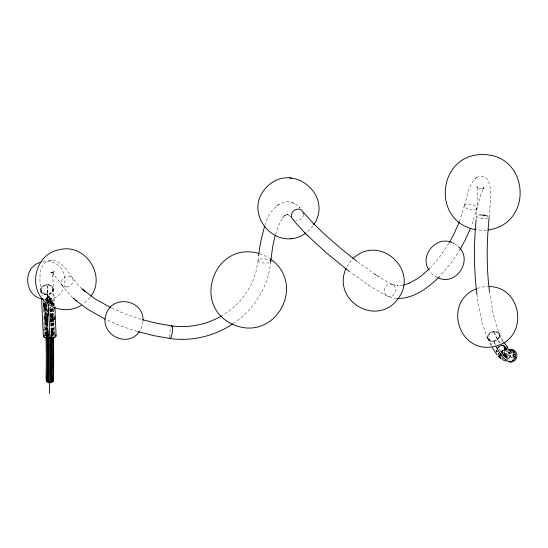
<?xml version="1.0" encoding="UTF-8"?>
<svg xmlns="http://www.w3.org/2000/svg" width="548" height="548" viewBox="0 0 548 548"><rect width="100%" height="100%" fill="white"/><g stroke="black" fill="none" stroke-linecap="round" stroke-linejoin="round"><path stroke-width="0.41" stroke-dasharray="2.74 2.06" d="M499.242 346.651L498.844 346.398M503.824 353.83L504.222 354.316M503.893 345.747L504.29 346.233M496.426 351.152L496.44 350.021M496.837 350.693L496.817 352.069L496.844 350.987L497.262 352.124M498.029 354.042L498.036 353.412M498.084 348.028L498.091 347.528M505.53 349.035L505.023 348.446L505.037 346.569M505.42 348.932L505.434 346.932M506.236 350.069L506.242 349.316L506.886 349.782M506.633 349.987L506.64 349.336M508.339 353.494L508.119 352.576L509.236 352.508L509.339 353.844L509.236 352.508M497.995 347.939L498.002 347.569M505.77 350.33L504.674 350.412L504.64 352.378L504.242 351.871L504.365 346.617L504.694 349.055L505.126 349.576L506.112 349.364M505.126 349.576L505.16 347.603A99.503 25.126 85.8 0 0 505.64 348.158M503.496 354.2L503.619 356.056L503.975 354.433L504.263 355.536M496.44 351.46L496.474 350.145M505.359 350.802L505.462 346.535M498.248 353.467L498.29 354.111M496.029 351.391L496.618 350.439M143.007 321.292L142.076 326.307L139.843 330.889M258.04 260.478L258.423 256.642M476.185 219.2L477.74 198.951L477.431 190.04L476.527 185.957L477.452 187.464L477.048 187.026L479.055 188.457L478.623 188.231L480.856 188.759L480.397 188.745L483.473 188.005L482.918 188.437L484.48 187.204L483.302 188.348L484.076 187.409L481.034 193.759L476.753 208.685M489.172 217.515C489.131 208.158 496.94 168.668 475.972 177.758M502.338 351.268L503.078 351.076L501.968 350.939L501.68 353.474L501.427 352.796M43.682 301.181L43.525 302.578A100.791 9.528 -89.3 0 1 44.463 318.573M45.868 300.03L46.142 297.543L47.272 297.557A106.511 10.069 -89.3 0 1 47.566 301.585L50.156 301.674M45.861 300.996L46.121 298.674L44.991 298.66M46.751 301.311L47.265 296.694L49.532 296.721A106.97 10.111 -89.3 0 1 50.067 304.318M46.813 301.701L47.272 297.557M47.799 302.126L48.395 296.708A106.97 10.111 -89.3 0 1 48.888 303.585M49.532 296.721L48.608 303.147M49.539 297.585L48.895 303.387L50.026 303.4L50.669 297.598L49.539 297.585A106.511 10.069 -89.3 0 1 49.943 303.291M50.649 298.729L50.135 303.38L51.265 303.393L51.779 298.742L50.649 298.729A105.682 9.987 -89.3 0 1 51.094 305.215M51.581 304.524A100.791 9.528 -89.3 0 0 51.45 302.667L51.676 300.578L52.813 300.592A103.819 9.816 -89.3 0 1 53.17 305.798M52.8 305.805A100.791 9.528 -89.3 0 0 52.581 302.681L52.813 300.592M258.046 260.41L256.217 271.007L252.751 281.186C246.504 295.516 235.524 307.654 222.07 315.573M270.746 261.574C268.541 286.337 254.21 309.291 233.784 323.231M43.6 303.626L43.388 306.791L43.682 304.798M44.443 305.969L44.402 307.997L44.443 305.969L43.367 305.688M43.765 304.715L44.915 304.483L44.915 302.784M44.915 304.483L45.039 303.64M52.416 304.64L52.464 302.626L52.416 304.64L53.492 304.921M53.218 305.565L53.471 303.832L53.423 305.866M44.148 318.504L44.367 317.429M45.607 317.189L45.189 317.367L45.21 318.683L45.662 318.498L45.744 316.518M45.107 321.258L45.244 320.594M45.662 318.498L45.799 317.826M52.546 320.094L52.683 319.429L53.868 319.237M53.437 318.799L53.238 316.662L53.3 317.963L52.505 317.881L52.142 316.21M53.163 318.635L53.3 317.97M54.094 319.902L54.238 319.217M464.485 205.356C467.403 195.759 468.574 184.08 476.664 177.223M498.091 347.501L498.838 347.322L497.988 346.877M464.423 205.514L459.621 221.091M476.815 208.521A6.377 2.706 13.1 0 1 466.875 208.521A6.377 2.706 13.1 0 1 468.17 204.014A6.377 2.706 13.1 0 1 476.815 208.521L471.287 226.31M45.32 335.65L45.34 335.554A103.819 9.816 -89.3 0 0 43.895 302.4M46.265 336.328L46.477 335.568A103.819 9.816 -89.3 0 0 45.073 303.065M275.418 234.517L279.775 222.68L283.515 216.823L282.768 217.693L285.008 215.412L284.035 216.131L286.172 214.549L285.193 215.275L287.632 214.337L286.44 214.576L287.83 214.686L286.823 214.254L289.043 215.193L288.036 214.768L290.7 216.809M45.881 333.972L46.279 331.999M45.648 335.636L44.703 335.218M46.169 333.883L46.313 333.41M53.046 334.554L53.423 334.006M507.147 357.529L507.085 356.618C505.9 357.988 505.42 351.432 504.509 356.207M497.009 350.72L496.981 352.104M264.91 225.386C268.075 210.22 286.008 191.779 299.941 208.117M346.843 266.698L351.611 259.992M508.14 352.583L508.01 353.474M448.867 243.319L439.051 257.745L430.803 267.266M460.252 249.128L451.977 261.773L440.058 276.041M312.976 226.016L307.298 231.968M90.078 297.42L83.789 303.708M504.845 356.858L504.694 354.926M507.085 356.618L504.756 356.871M506.051 354.823L506.434 354.83M513.777 356.837L514.421 356.282M514.161 356.844L514.428 356.378M502.098 353.693L502.393 353.371L501.995 353.124M474.979 178.552L475.657 178.018M276.411 206L277.384 205.281M277.726 205.014L278.713 204.288M43.648 303.565L44.84 303.318M45.087 303.578L45.888 303.544M47.265 301.852L47.525 302.914M45.813 316.463L46.984 316.278L47.039 317.587L45.895 317.765M51.224 320.546C49.546 319.957 49.663 322.662 51.279 321.854M52.492 320.148L51.307 320.34L51.368 321.649M47.066 316.073L47.936 316.066M44.422 317.381L45.189 317.367M47.128 317.381L47.943 317.374M512.572 356.001C515.606 356.584 512.353 352.816 512.387 355.419C512.586 356.823 512.976 354.926 512.531 354.652M477.582 288.303L483.343 286.857L487.795 286.536M46.361 331.951L47.518 331.828L47.553 333.246L46.409 333.369M47.649 331.67L48.635 331.65M46.135 332.472L44.991 332.595M47.697 333.088L48.642 333.074M50.69 334.903L51.704 334.869M52.978 334.595L51.807 334.725L51.841 336.136L52.752 336.02M50.69 336.328L51.738 336.287M505.256 353.59L505.64 357.604M72.226 277.631C66.651 269.794 58.41 256.663 47.005 261.259C37.744 267.308 40.038 280.466 40.579 289.878M402.896 285.268L396.985 285.714L397.971 285.809L392.663 284.563M42.648 261.807C70.966 256.95 73.117 301.318 44.491 299.242M503.386 354.508L503.996 354.433L503.53 354.488M500.756 345.432L501.427 345.898L500.55 345.973M501.721 345.356L502.605 345.281M499.372 345.98L499.995 346.446L499.392 346.494M503.146 345.672L503.749 345.617M503.002 345.767L502.119 345.843L501.68 345.288M504.297 346.363L504.852 346.315M505.29 346.795L504.687 346.85L504.194 346.158M498.002 353.666L498.879 354.323M505.229 353.597L504.235 353.159L504.831 353.111A99.503 25.126 85.8 0 1 499.481 350.419M503.071 354.035L503.674 353.987M503.468 354.522L504.071 354.474M505.516 348.761L505.023 348.446M497.31 351.241L496.481 351.254L497.331 351.734M486.419 230.16L480.856 230.297L475.924 229.722M504.694 349.055L505.79 348.973M504.352 349.439L505.626 349.617L504.742 349.686M506.921 349.521L505.92 349.323L506.236 349.501M503.208 349.966L504.215 350.172L503.605 350.213M502.249 351.631L501.153 351.713L501.167 352.097M507.592 351.384L508.277 351.364M506.914 352.302L506.832 352.275M509.003 352.035L509.03 353.193L510.126 353.111L510.12 352.727M501.632 354.035L502.728 353.953L502.68 351.898L501.578 351.98L501.619 353.522M509.03 353.193L510.558 353.378M508.729 353.892L509.291 353.857M506.989 355.179L505.475 355.255L505.866 354.871M513.223 353.515L513.305 354.686L514.428 354.604L514.366 354.083M513.455 356.899L513.401 356.125L514.497 356.042M509.325 352.063L509.715 352.933L510.339 352.885M505.188 355.056L506.284 355.008M513.545 353.398L513.586 354.063L514.449 354.405M505.537 356.926L506.804 357.248L506.879 358.303M50.108 260.218L50.943 260.177M51.252 260.156L52.087 260.122M505.763 354.837L505.9 356.796M513.682 355.926L513.627 354.57M507.934 351.357L508.318 351.364M513.976 354.412L514.36 354.412L514.072 354.152M514.106 356.303L514.49 356.303M513.771 356.707L514.154 356.707M506.414 356.892L506.03 356.892L506.804 357.248M513.188 359.495L512.812 359.632M51.45 302.667L52.581 302.681M45.34 335.554L46.477 335.568M513.305 354.686L513.716 354.693L513.64 353.522M506.914 355.179L506.551 354.789M513.401 356.125L513.819 356.125L513.866 356.906M50.635 331.554L51.457 331.574M52.642 331.917L53.636 332.067M50.669 332.972L51.491 332.985M52.677 331.8L52.677 333.328L53.423 333.479M45.888 334.486L46.676 334.636L46.683 336.164M46.758 334.801L47.587 334.814L47.621 336.232L46.792 336.219M47.923 334.986L48.683 334.999M45.888 335.903L46.71 336.054M48.567 336.41L47.902 336.397M49.943 315.874L50.93 315.901M50.991 316.004L52.074 316.148M52.108 316.374L53.17 316.593M49.998 317.182L50.991 317.21M50.998 315.963L51.046 317.313L52.129 317.456M45.231 320.032L46.183 320.244L46.238 321.553L45.217 321.34M46.285 320.47C47.806 319.909 47.82 322.731 46.279 321.772M47.888 320.731L47.388 320.717M47.484 322.032L47.943 322.039M50.204 301.804L51.3 301.989M52.485 303.708L51.402 303.434L51.327 302.263L52.403 302.544M48.621 302.791L50.231 302.845M50.211 301.736L50.286 302.976L51.375 303.154M52.341 303.469L53.416 303.75M44.525 307.133L43.443 306.859M45.203 306.99L44.388 306.901M47.244 308.962L46.703 308.935M396.841 298.461L393.197 298.023L387.368 296.167M481.699 218.214L482.288 218.296M52.594 331.752L51.731 331.739L51.765 333.15L52.629 333.17M54.677 332.752L53.636 332.595L53.773 332.122L53.807 333.533M503.776 345.617L504.283 346.185L503.078 345.555M141.028 319.326L125.526 314.107L111.573 308.092M137.349 331.492L120.772 325.909L105.853 319.477M44.47 308.072L45.217 308.113L45.114 306.928M259.629 253.669L264.828 255.669L269.157 258.087M291.7 202.527L292.707 202.959M293.112 203.123L294.112 203.548M392.745 284.604A6.377 5.548 -65.3 0 0 384.312 291.173A6.377 5.548 -65.3 0 0 392.985 295.317A6.377 5.548 -65.3 0 0 392.745 284.604L383.579 279.679L374.859 274.158L378.6 276.61L377.921 276.158M387.285 296.126L371.681 287.241L350.672 272.5M437.071 277.377L432.447 274.288L429.42 270.774M505.468 348.268L501.845 345.213M505.578 349.158L501.146 345.165M509.339 352.583L510.339 353.159L509.715 352.933M504.208 349.569L504.605 349.816M509.414 354.83L509.078 354.864M502.728 353.953L502.304 353.686L502.338 351.282M454.909 243.997L457.19 245.6M367.845 284.727L368.468 285.138M375.483 274.569L357.371 261.615M82.015 288.871L76.72 283.467L72.261 277.665M72.85 297.701L67.068 291.803L62.205 285.481M299.153 207.267L300.023 208.213M289.913 215.96L291.084 217.227M502.715 345.329L503.146 345.877M496.851 351.713L496.741 350.727M500.187 343.178L496.858 337.835L493.734 331.232L495.81 336.527L499.612 343.117M62.239 285.515L56.184 277.356L52.834 273.877L53.731 274.712L50.738 272.52L52.039 273.11L50.389 272.705L52.663 272.808L51.923 272.836L53.101 272.548L52.416 272.733L54.218 271.267L53.231 272.712L53.827 271.616L52.745 276.665L52.848 275.603L53.3 289.351A6.377 5.021 -6.3 0 1 43.758 294.105A6.377 5.021 -6.3 0 1 43.758 285.392A6.377 5.021 -6.3 0 1 53.3 289.351M505.181 356.871L505.05 355.214M503.009 340.931L499.68 334.013A6.377 4.932 -22.8 0 0 489.296 333.465A6.377 4.932 -22.8 0 0 492.241 341.486A6.377 4.932 -22.8 0 0 499.68 334.013M502.537 341.966L498.838 334.342A5.473 4.233 -22.8 0 0 489.926 333.869A5.473 4.233 -22.8 0 0 492.453 340.753A5.473 4.233 -22.8 0 0 498.838 334.342M491.823 345.158L488.638 338.301M491.022 345.576L487.795 338.63M495.522 344.692L493.734 340.685L495.145 344.617M503.715 354.296L503.735 354.351A5.418 4.932 -39.2 0 0 505.003 353.316M499.536 334.013A6.377 4.932 -22.8 0 0 489.145 333.465A6.377 4.932 -22.8 0 0 492.097 341.486A6.377 4.932 -22.8 0 0 499.536 334.013L495.926 323.923L493.495 314.929L489.576 292.851M487.651 338.63C481.856 324.471 478.918 309.325 476.911 294.221M503.475 355.693L503.557 356.227M505.804 357.502L505.475 355.542M40.758 290.44L41.175 294.454M41.662 290.324L42.223 295.982M53.403 288.789L54.868 306.106M52.505 288.906L53.964 306.147M514.031 353.987L514.236 356.782M507.38 355.529L507.537 357.625M506.229 354.905L506.489 358.406M506.674 356.611L506.79 358.303M506.421 357.241L506.496 358.303M505.989 356.7L506.051 357.604M52.677 303.722L52.759 304.887M51.67 302.51L51.745 303.681M51.354 302.051L51.437 303.229M50.409 301.955L50.491 303.119M44.429 303.551L44.504 304.715M44.107 305.722L44.183 306.887M504.304 356.193L504.27 355.611M43.169 308.764L43.34 311.696M53.094 319.244L53.156 320.553M52.683 319.429L52.738 320.738M52.444 316.573L52.505 317.881M51.724 320.155L51.779 321.464M51.197 316.127L51.252 317.436M50.3 320.546L50.361 321.861M47.094 320.491L47.149 321.799M46.566 316.456L46.621 317.765M46.148 320.402L46.21 321.71M45.84 320.046L45.902 321.354M43.854 322.635L44.052 328.471M503.461 350.378L503.064 350.131M509.421 352.049L509.462 353.46M53.19 334.081L53.225 335.499M52.978 332.054L53.012 333.472M52.224 334.595L52.259 336.013M51.574 333.033L51.539 331.622L51.567 333.068M50.8 334.869L50.834 336.287M48.525 331.684L48.56 333.095M47.792 334.903L47.82 336.349M47.101 331.958L47.135 333.376M46.34 334.499L46.375 335.91M501.386 352.296A5.418 5.158 -58 0 1 505.489 349.124M500.988 352.049A5.418 5.158 -58 0 1 505.564 348.823M505.311 357.015A5.418 5.247 -89.7 0 1 505.571 353.508M507.66 351.028A5.418 5.247 -89.7 0 1 508.119 350.768M504.927 357.015A5.418 5.247 -89.7 0 1 505.188 353.508M505.4 353.803A5.418 4.932 -39.2 0 1 503.619 355.083M496.694 352.302A5.418 4.932 -39.2 0 1 496.598 349.973M498.064 347.165A5.418 4.932 -39.2 0 1 504.174 345.74M506.571 349.569A5.418 4.932 -39.2 0 1 506.544 350.035M496.187 351.35A5.418 4.932 -39.2 0 1 496.132 349.966M502.331 344.891A5.418 4.932 -39.2 0 1 504.235 345.48M498.591 353.693A105.113 26.544 85.8 0 1 498.338 353.392M504.804 352.837A99.503 25.126 85.8 0 1 498.673 348.377M511.654 357.378A105.113 26.544 85.8 0 1 510.9 356.988M511.811 357.919A105.113 26.544 85.8 0 1 511.058 357.666M504.619 356.118A6.377 6.172 85.6 0 1 504.886 353.686M505.831 357.57A5.473 5.295 85.2 0 1 505.53 354.803M507.612 351.22A5.473 5.295 85.2 0 1 508.27 350.795M46.662 304.578A97.647 9.227 -89.3 0 1 46.827 306.818M46.984 309.141A97.647 9.227 -89.3 0 1 48.149 336.856M47.265 296.694A106.97 10.111 -89.3 0 1 47.662 302.147M49.991 323.553A97.647 9.227 -89.3 0 1 50.053 325.067M50.368 309.524A106.97 10.111 -89.3 0 1 51.341 336.862M44.655 302.592A100.791 9.528 -89.3 0 1 46.196 336.588M44.559 320.731A100.791 9.528 -89.3 0 1 44.881 329.656M44.95 331.944A100.791 9.528 -89.3 0 1 45.005 334.246M51.676 300.578A103.819 9.816 -89.3 0 1 51.95 304.455M52.204 308.503A103.819 9.816 -89.3 0 1 53.245 334.849M53.375 309.209A103.819 9.816 -89.3 0 1 53.677 314.888M53.971 321.58A103.819 9.816 -89.3 0 1 54.341 333.259M51.875 309.024A100.791 9.528 -89.3 0 1 52.93 334.342M53.012 309.038A100.791 9.528 -89.3 0 1 53.416 316.545M53.553 319.395A100.791 9.528 -89.3 0 1 53.615 320.84M53.704 323.032A100.791 9.528 -89.3 0 1 54.06 334.355M45.607 303.325A98.935 9.35 -89.3 0 1 47.149 337.157M44.477 303.311A98.935 9.35 -89.3 0 1 45.998 336.335M46.121 298.674A105.682 9.987 -89.3 0 1 46.676 306.866M46.799 309.045A105.682 9.987 -89.3 0 1 47.827 337.191M45.279 302.654A105.682 9.987 -89.3 0 1 46.696 337.178M51.265 303.393A98.935 9.35 -89.3 0 1 51.478 306.366M51.635 308.682A98.935 9.35 -89.3 0 1 52.752 334.807M51.779 298.742A105.682 9.987 -89.3 0 1 52.224 305.229M52.416 308.38A105.682 9.987 -89.3 0 1 53.437 335.027M51.327 309.099A105.682 9.987 -89.3 0 1 52.32 335.76M50.498 308.668A98.935 9.35 -89.3 0 1 51.676 337.212M46.744 304.818A98.099 9.275 -89.3 0 1 48.197 337.082M45.498 303.345A98.099 9.275 -89.3 0 1 47.066 337.068M46.142 297.543A106.511 10.069 -89.3 0 1 46.436 301.571M46.799 307.284A106.511 10.069 -89.3 0 1 47.909 337.321M50.669 297.598A106.511 10.069 -89.3 0 1 51.183 305.003M51.409 308.819A106.511 10.069 -89.3 0 1 52.423 336.616M50.279 308.805A106.511 10.069 -89.3 0 1 51.307 337.363M50.395 308.654A98.099 9.275 -89.3 0 1 51.594 337.116M49.32 309.421A98.099 9.275 -89.3 0 1 49.416 311.004M53.533 334.54A5.418 1.932 -1.4 0 1 50.663 335.15M48.676 335.198A5.418 1.932 -1.4 0 1 45.874 334.739M44.614 332.684A5.418 1.932 -1.4 0 1 48.656 331.403M50.649 331.355A5.418 1.932 -1.4 0 1 54.862 332.622M52.711 336.232A5.418 1.932 -1.4 0 1 50.697 336.568M48.71 336.609A5.418 1.932 -1.4 0 1 45.909 336.15M44.909 335.698A5.418 1.932 -1.4 0 1 44.498 335.342M45.82 333.424A5.418 1.932 -1.4 0 1 48.697 332.814M50.683 332.773A5.418 1.932 -1.4 0 1 53.485 333.232M54.204 319.121A5.418 2.719 -2.5 0 1 50.176 320.95M48.19 321.018A5.418 2.719 -2.5 0 1 45.374 320.388M43.813 317.998A5.418 2.719 -2.5 0 1 48.114 315.669M50.101 315.593A5.418 2.719 -2.5 0 1 53.293 316.422M54.595 319.183A5.418 2.719 -2.5 0 1 54.533 319.922M51.259 322.066A5.418 2.719 -2.5 0 1 50.231 322.258M47.751 322.286A5.418 2.719 -2.5 0 1 44.011 320.559M44.361 318.552A5.418 2.719 -2.5 0 1 48.176 316.977M50.163 316.902A5.418 2.719 -2.5 0 1 53.355 317.73M47.327 301.379A5.418 3.439 -3.8 0 1 52.512 302.325A5.418 3.439 -3.8 0 1 53.457 305.729M45.073 307.572A5.418 3.439 -3.8 0 1 43.217 305.935M43.162 304.03A5.418 3.439 -3.8 0 1 44.114 302.777M47.916 302.482A5.418 3.439 -3.8 0 1 53.807 306.264M50.56 308.983A5.418 3.439 -3.8 0 1 49.539 309.223M47.06 309.271A5.418 3.439 -3.8 0 1 43.162 306.777M43.134 305.517A5.418 3.439 -3.8 0 1 45.409 303.167M48.45 302.4A108.655 10.268 -89.3 0 0 46.943 284.59L46.964 285.303A107.751 10.186 -89.3 0 1 48.457 302.962M45.724 334.527A6.377 2.137 -1.3 0 1 48.587 334.033M50.909 333.992A6.377 2.137 -1.3 0 1 53.238 334.259M44.539 335.636A5.473 1.836 -1.3 0 1 48.614 334.342M50.683 334.294A5.473 1.836 -1.3 0 1 53.416 334.691M47.08 289.618A102.305 9.672 -89.3 0 1 48.231 302.462M487.905 218.234A6.377 1.637 6.3 0 1 478.075 217.303A6.377 1.637 6.3 0 1 479.747 214.96M489.063 217.022A6.377 1.637 6.3 0 1 489.172 217.22M303.448 214.378A6.377 5.514 -36.6 0 1 295.701 220.68M269.328 262.704A6.377 2.076 5.2 0 1 259.752 262.04A6.377 2.076 5.2 0 1 260.732 258.992A6.377 2.076 5.2 0 1 270.041 260.492M169.688 337.136A6.377 1.158 -82.2 0 1 170.983 327.327M47.224 294.639L47.203 293.927A96.859 9.158 -89.3 0 1 48.039 302.756A95.955 9.069 -89.3 0 0 47.224 294.639M44.025 294.16A6.377 5.021 -6.3 0 0 53.444 289.241A6.377 5.021 -6.3 0 0 43.778 285.453A6.377 5.021 -6.3 0 0 44.025 294.16M44.463 293.509A5.473 4.309 -6.3 0 0 52.54 289.289A5.473 4.309 -6.3 0 0 44.251 286.042A5.473 4.309 -6.3 0 0 44.463 293.509M66.952 286.994A6.377 5.062 -33.5 0 0 72.569 278.076A6.377 5.062 -33.5 0 0 62.177 279.638A6.377 5.062 -33.5 0 0 66.952 286.994"/><path stroke-width="0.82" d="M52.334 379.127L52.355 378.524A105.682 9.987 -89.3 0 0 52.396 376.257M52.272 367.407L52.183 368.085L52.094 367.386M52.115 349.919L52.204 349.329L52.286 349.925M476.102 219.988C473.739 244.661 473.828 269.609 476.911 294.221M270.746 261.506L272.575 247.285L275.212 235.222M489.117 218.131C486.521 242.689 486.487 267.554 489.48 292.077M52.245 380.565L52.005 381.607L51.724 378.01A98.935 9.35 -89.3 0 0 51.697 338.02M258.512 255.889L260.608 241.99L264.437 226.831M46.505 381.127L46.347 381.538L46.066 377.949A98.935 9.35 -89.3 0 0 46.039 337.952M53.355 357.714L53.334 359.659L53.362 357.7M51.115 359.598L51.074 357.741L51.074 359.632M53.334 368.057L53.327 366.133L53.3 368.098M53.245 343.069L53.266 341.137L53.211 343.082M459.368 221.782L453.758 234.421L449.271 242.654M470.348 228.619L465.149 240.134L460.252 249.128M346.096 268.219C331.102 301.304 378.449 328.773 399.197 297.146C418.405 268.431 378.387 233.743 352.775 258.82M313.908 224.653C333.855 194.321 290.878 160.824 266.328 187.498C241.394 213.453 276.843 254.169 305.983 232.962M90.934 296.201C106.415 275.459 85.104 243.148 59.821 249.635C34.675 253.231 26.633 289.741 47.676 303.708M139.308 331.65C127.321 349.076 98.88 333.938 106.1 314.422C112.052 294.146 143.72 299.496 143.035 320.361M429.68 268.383L422.2 275.171L416.932 279.001L408.205 283.672L409.068 283.343L403.554 285.145M439.544 276.548C428.331 287.721 414.117 298.612 397.54 298.468M233.174 323.628C214.946 336.047 192.108 341.541 170.243 338.554M221.413 315.963C206.617 324.622 188.902 328.218 171.908 325.909M81.316 305.359C71.535 311.36 58.369 311.038 48.888 304.565M476.191 288.837C442.044 302.599 459.162 355.529 495.159 346.247M40.847 262.259C21.817 266.828 24.057 297.406 43.566 299.133M496.591 345.85C528.71 337.376 522.6 287.001 489.282 286.57M488.268 229.934C534.047 223.557 529.032 154.187 482.706 154.563C437.503 154.07 431.016 221.344 475.315 229.612M290.235 238.517L291.988 238.359M509.585 349.35L509.715 349.343A6.377 6.172 84.9 0 1 516.853 354.577A6.377 6.172 84.9 0 1 511.825 361.92C503.311 361.564 499.173 352.22 495.666 345.72M515.175 358.118L515.017 357.604M510.818 361.043L510.394 361.009M510.996 350.172L511.928 350.302A5.473 5.295 85.2 0 1 514.86 352.186M289.776 177.977L291.515 178.107M483.425 215.131L484.007 215.213M171.846 325.916L156.673 323.272L142.59 319.765M170.305 338.541L154.084 335.712L138.041 331.691M259.026 253.498C214.802 240.476 190.992 305.126 232.427 324.176C274.5 343.692 307.695 284.864 270.185 258.779M506.037 361.303L502.619 359.707M452.422 242.743C436.509 235.065 419.11 255.491 428.92 269.986M437.921 277.754C456.052 286.529 473.431 260.115 458.566 246.853M453.271 243.12L454.1 243.538M110.86 307.757L94.715 298.626L81.864 288.775M105.1 319.121L87.831 309.36L75.884 300.4M356.789 261.177L341.342 248.895L324.848 234.523L313.333 223.44L313.901 224.009L303.852 212.857M349.494 271.609L326.45 252.957L307.051 235.113M500.297 358.056L498.255 356.138L501.461 358.974M84.145 290.776L84.796 291.344L82.543 289.358M74.09 298.824L73.418 298.235L76.528 300.968M506.989 346.939L508.037 347.925M499.701 356.262L500.845 357.337M293.742 220.632L304.887 232.934M304.318 232.366L307.572 235.626M507.88 347.775L503.68 342.11M497.111 354.892L492.07 347.501M500.557 353.508L500.269 353.104M497.242 348.103L496.974 347.603M47.388 381.435L47.197 377.962A98.935 9.35 -89.3 0 0 47.169 337.965M41.6 299.27L43.354 336.232M54.916 306.812L56.102 335.999M54.053 307.572L54.142 309.017M54.547 316.676L54.615 318.265M44.08 329.314L44.121 330.684M510.51 351.583L510.503 351.323A99.503 25.126 85.8 0 0 510.736 351.46M510.215 356.447L510.222 356.577A105.113 26.544 85.8 0 1 509.969 356.406M508.845 349.734A5.418 5.158 -58 0 1 511.216 353.056M509.304 350.117A5.418 5.158 -58 0 1 509.674 350.501M510.77 355.255A5.418 5.158 -58 0 1 506.79 359.33M502.961 358.83A5.418 5.158 -58 0 1 502.516 358.543M510.976 350.268A5.418 5.247 -89.7 0 1 511.969 350.487M514.216 351.946A5.418 5.247 -89.7 0 1 512.654 360.543M511.092 350.35A5.418 5.247 -89.7 0 1 514.483 352.83M506.612 348.206A5.418 4.932 -39.2 0 1 506.777 348.665M500.249 355.522A5.418 4.932 -39.2 0 1 498.399 354.727M506.352 350.994A5.418 4.932 -39.2 0 1 506.181 351.487M502.735 354.803A5.418 4.932 -39.2 0 1 499.365 354.912M514.147 358.084A105.113 26.544 85.8 0 1 513.654 358.015M512.907 357.844A105.113 26.544 85.8 0 1 512.654 357.769M509.208 355.844A105.113 26.544 85.8 0 1 508.702 355.426M507.941 354.734A105.113 26.544 85.8 0 1 507.688 354.488M506.921 353.693A105.113 26.544 85.8 0 1 506.667 353.412M514.257 352.528A99.503 25.126 85.8 0 1 513.798 352.494M512.86 352.323A99.503 25.126 85.8 0 1 512.627 352.261M511.921 352.022A99.503 25.126 85.8 0 1 511.448 351.823M509.839 350.898A99.503 25.126 85.8 0 1 509.359 350.556M508.647 349.973A99.503 25.126 85.8 0 1 507.688 349.09M506.975 348.343A99.503 25.126 85.8 0 1 506.736 348.076M511.825 361.92A6.377 6.172 85.6 0 1 508.325 361.475M513.551 360.303A5.473 5.295 85.2 0 1 512.647 360.755M48.162 337.671A97.647 9.227 -89.3 0 1 48.21 377.873A4.624 0.438 -89.3 0 0 48.368 382.12A4.624 0.438 -89.3 0 0 48.813 382.285M49.902 382.497A4.624 0.438 -89.3 0 1 49.347 377.894A97.647 9.227 -89.3 0 0 49.293 337.684M50.43 337.691A97.647 9.227 -89.3 0 1 50.471 377.901M51.252 380.689A4.624 0.438 -89.3 0 1 50.724 382.655A4.624 0.438 -89.3 0 1 50.478 377.908A98.099 9.275 -89.3 0 0 50.478 337.917M52.827 338.034A98.935 9.35 -89.3 0 1 52.855 378.024L53.135 381.62L53.485 378.538A105.682 9.987 -89.3 0 0 53.485 337.26M52.368 337.993A105.682 9.987 -89.3 0 1 52.416 341.007M47.08 337.876A98.099 9.275 -89.3 0 1 47.121 377.894A4.165 0.397 -89.3 0 0 47.587 382.196M48.717 382.209A4.165 0.397 -89.3 0 1 48.258 377.915A98.099 9.275 -89.3 0 0 48.217 337.89M51.608 337.931A98.099 9.275 -89.3 0 1 51.642 377.949A4.165 0.397 -89.3 0 0 51.964 382.429A4.165 0.397 -89.3 0 0 52.43 378.586A106.511 10.069 -89.3 0 0 52.471 376.284M52.45 338.137A106.511 10.069 -89.3 0 1 52.492 340.438M51.45 367.749A106.511 10.069 -89.3 0 1 51.361 374.729M51.094 381.682A4.165 0.397 -89.3 0 1 50.669 381.874A4.165 0.397 -89.3 0 1 50.519 377.942M54.711 333.869A5.418 1.932 -1.4 0 1 54.492 334.047M44.641 334.109A5.418 1.932 -1.4 0 1 44.457 333.931M55.115 334.581A5.418 1.932 -1.4 0 1 55.095 334.753M54.259 335.636A5.418 1.932 -1.4 0 1 53.937 335.801M54.56 318.121A5.418 2.719 -2.5 0 1 54.54 318.367M44.135 319.505A5.418 2.719 -2.5 0 1 43.956 319.251M53.779 320.923A5.418 2.719 -2.5 0 1 52.238 321.772M50.978 307.64A5.418 3.439 -3.8 0 1 49.457 308.058M46.491 308.024A5.418 3.439 -3.8 0 1 46.005 307.908M48.231 305.25A96.859 9.158 -89.3 0 1 48.279 305.887M48.505 309.134A96.859 9.158 -89.3 0 1 48.875 315.333M54.697 336.787A5.473 1.836 -1.3 0 1 52.937 337.541M51.217 337.856A5.473 1.836 -1.3 0 1 47.45 337.828M45.847 337.486A5.473 1.836 -1.3 0 1 44.463 336.719M55.663 335.218A6.377 2.137 -1.3 0 1 50.019 338.246A6.377 2.137 -1.3 0 1 43.607 335.643M48.101 304.003A95.955 9.069 -89.3 0 1 49.704 338.253M49.697 381.97A102.305 9.672 -89.3 0 1 49.382 393.437M479.945 214.953A6.377 1.637 6.3 0 1 488.035 216.296M294.043 220.18A6.377 5.514 -36.6 0 1 294.242 210.357A6.377 5.514 -36.6 0 1 303.428 213.576M270.507 260.91A6.377 2.076 5.2 0 1 270.459 262.108M171.414 326.355A6.377 1.158 -82.2 0 1 172.202 332.547A6.377 1.158 -82.2 0 1 169.798 337.849M53.238 350.309C53.382 353.213 53.492 347.514 53.238 350.309"/></g></svg>
